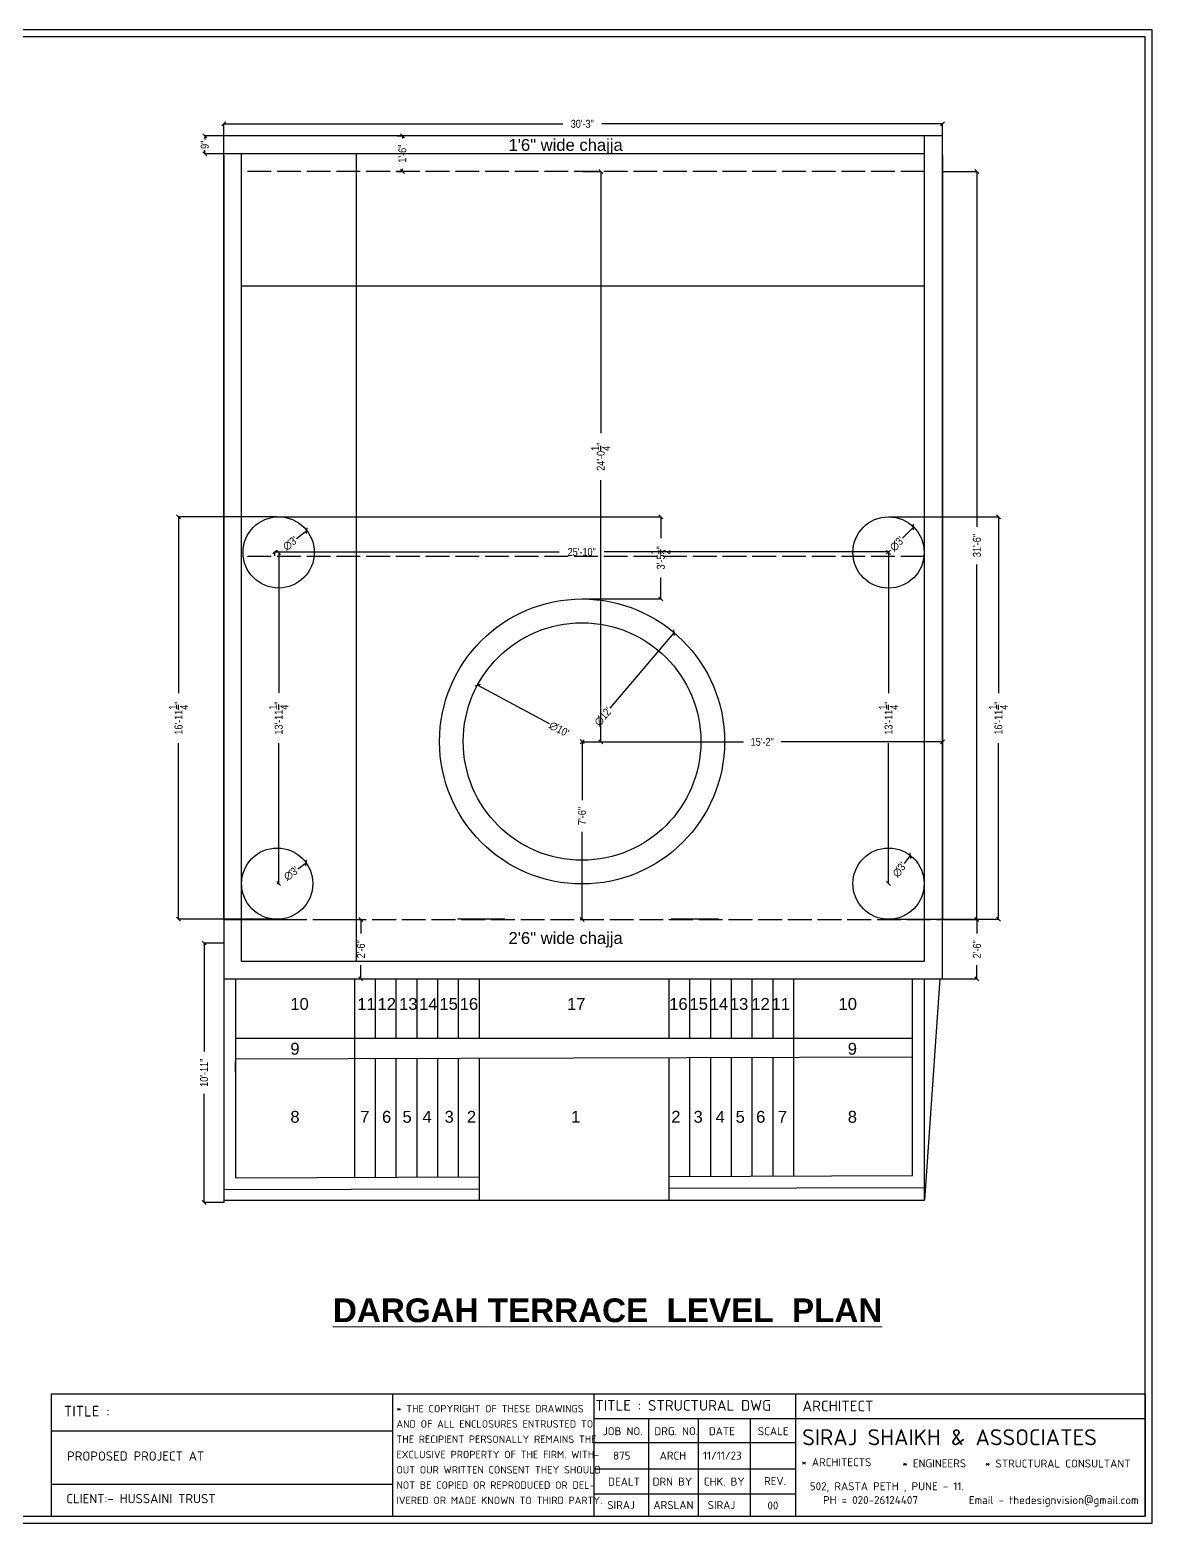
# Model space of a CAD drawing. Header units: inches. Extents: x 13054 to 48691, y 5623 to 20391.
# Drawn here: x 46456 to 47023, y 18574 to 19329 of the extents above; entities that cross this region are included whole.
import ezdxf

# ---------------------------------------------------------------- set-up
doc = ezdxf.new("R2010")
doc.units = ezdxf.units.IN
doc.header["$MEASUREMENT"] = 0
doc.linetypes.add('ACAD_ISO02W100', pattern=[15, 12, -3])
for name, color, linetype, lineweight in [('INTERIOR', 37, 'Continuous', 30), ('SHEET', 7, 'Continuous', 20), ('TOI HASH', 252, 'Continuous', 13)]:
    doc.layers.add(name, color=color, linetype=linetype, lineweight=lineweight)
doc.styles.get("Standard").update_dxf_attribs({"font": 'arial.ttf'})
doc.styles.add('style2', font='isocpeur.ttf', dxfattribs={"height": 10})
doc.styles.add('TEXT', font='')
doc.styles.get('TEXT').set_extended_font_data('Arial Narrow')
doc.dimstyles.new('Copy of Standard', dxfattribs={"dimtxt": 4, "dimasz": 2, "dimexe": 0.18, "dimexo": 0.0625, "dimgap": 0.09, "dimtad": 0, "dimzin": 0, "dimdsep": 46, "dimlunit": 4, "dimtxsty": 'TEXT', "dimblk": 'OBLIQUE', "dimcen": 0.09, "dimclrd": 8, "dimclre": 8, "dimclrt": 256, "dimadec": 0, "dimazin": 0, "dimtfac": 1, "dimtofl": 0, "dimtmove": 0, "dimatfit": 3, "dimfxl": 1, "dimtolj": 1, "dimtzin": 0, "dimarcsym": 0})

# ---------------------------------------------------------------- blocks, each defined once
blk = doc.blocks.new('_Oblique')
at = {"color": 0, "linetype": 'Continuous', "lineweight": -2}
blk.add_line((-0.5, -0.5), (0.5, 0.5), dxfattribs=at)
blk = doc.blocks.new('*D1326')
at = {"color": 8, "lineweight": -2, "transparency": 16777216}
for p, q in [((46553.94, 18867.45), (46543.91, 18867.45)), ((46544.09, 18867.45), (46544.09, 18812.56)), ((46544.09, 18736.35), (46544.09, 18791.23)), ((46553.94, 18736.35), (46543.91, 18736.35))]:
    blk.add_line(p, q, dxfattribs=at)
at = {"layer": 'Defpoints', "color": 0, "transparency": 16777216}
for p in [(46554, 18867.45), (46544.09, 18736.35), (46554, 18736.35)]:
    blk.add_point(p, dxfattribs=at)
at = {"color": 8, "lineweight": -2, "transparency": 16777216, "xscale": 2, "yscale": 2, "zscale": 2}
for p, rotation in [((46544.09, 18867.45), 90), ((46544.09, 18736.35), 270)]:
    blk.add_blockref('_Oblique', p, dxfattribs=dict(at, rotation=rotation))
at = {"transparency": 16777216, "insert": (46544.09, 18801.9), "char_height": 4, "attachment_point": 5, "rotation": 90, "style": 'TEXT'}
blk.add_mtext('\\A1;10\'-11"', dxfattribs=at)
blk = doc.blocks.new('*D1327')
at = {"color": 8, "lineweight": -2, "transparency": 16777216}
for p, q in [((46554, 19275.34), (46554, 19281.54)), ((46554, 19281.36), (46725.22, 19281.36)), ((46917, 19281.36), (46745.02, 19281.36)), ((46917, 19275.34), (46917, 19281.54))]:
    blk.add_line(p, q, dxfattribs=at)
at = {"layer": 'Defpoints', "color": 0, "transparency": 16777216}
for p in [(46917, 19281.36), (46554, 19275.28), (46917, 19275.28)]:
    blk.add_point(p, dxfattribs=at)
at = {"color": 8, "lineweight": -2, "transparency": 16777216, "xscale": 2, "yscale": 2, "zscale": 2, "rotation": 180}
blk.add_blockref('_Oblique', (46554, 19281.36), dxfattribs=at)
at = {"color": 8, "lineweight": -2, "transparency": 16777216, "xscale": 2, "yscale": 2, "zscale": 2}
blk.add_blockref('_Oblique', (46917, 19281.36), dxfattribs=at)
at = {"transparency": 16777216, "insert": (46735.12, 19281.36), "char_height": 4, "attachment_point": 5, "style": 'TEXT'}
blk.add_mtext('\\A1;30\'-3"', dxfattribs=at)
blk = doc.blocks.new('*D1328')
at = {"color": 8, "lineweight": -2, "transparency": 16777216}
for p, q in [((46917.06, 19257.28), (46934.64, 19257.28)), ((46934.46, 19257.28), (46934.46, 19077.79)), ((46934.46, 18879.28), (46934.46, 19058.76)), ((46917.06, 18879.28), (46934.64, 18879.28))]:
    blk.add_line(p, q, dxfattribs=at)
at = {"layer": 'Defpoints', "color": 0, "transparency": 16777216}
for p in [(46917, 19257.28), (46917, 18879.28), (46934.46, 18879.28)]:
    blk.add_point(p, dxfattribs=at)
at = {"color": 8, "lineweight": -2, "transparency": 16777216, "xscale": 2, "yscale": 2, "zscale": 2}
for p, rotation in [((46934.46, 19257.28), 90), ((46934.46, 18879.28), 270)]:
    blk.add_blockref('_Oblique', p, dxfattribs=dict(at, rotation=rotation))
at = {"transparency": 16777216, "insert": (46934.46, 19068.28), "char_height": 4, "attachment_point": 5, "rotation": 90, "style": 'TEXT'}
blk.add_mtext('\\A1;31\'-6"', dxfattribs=at)
blk = doc.blocks.new('*D1329')
at = {"color": 8, "lineweight": -2, "transparency": 16777216}
for p, q in [((46917.06, 18879.28), (46934.64, 18879.28)), ((46934.46, 18879.28), (46934.46, 18872.27)), ((46934.46, 18849.28), (46934.46, 18856.28)), ((46917.06, 18849.28), (46934.64, 18849.28))]:
    blk.add_line(p, q, dxfattribs=at)
at = {"layer": 'Defpoints', "color": 0, "transparency": 16777216}
for p in [(46917, 18879.28), (46934.46, 18879.28), (46917, 18849.28)]:
    blk.add_point(p, dxfattribs=at)
at = {"color": 8, "lineweight": -2, "transparency": 16777216, "xscale": 2, "yscale": 2, "zscale": 2}
for p, rotation in [((46934.46, 18879.28), 90), ((46934.46, 18849.28), 270)]:
    blk.add_blockref('_Oblique', p, dxfattribs=dict(at, rotation=rotation))
at = {"transparency": 16777216, "insert": (46934.46, 18864.28), "char_height": 4, "attachment_point": 5, "rotation": 90, "style": 'TEXT'}
blk.add_mtext('\\A1;2\'-6"', dxfattribs=at)
blk = doc.blocks.new('*D1330')
at = {"color": 8, "lineweight": -2, "transparency": 16777216}
blk.add_line((46749.2, 18986.06), (46781.51, 19024.24), dxfattribs=at)
at = {"layer": 'Defpoints', "color": 0, "transparency": 16777216}
for p in [(46781.51, 19024.24), (46688.49, 18914.32)]:
    blk.add_point(p, dxfattribs=at)
at = {"color": 8, "lineweight": -2, "transparency": 16777216, "xscale": 2, "yscale": 2, "zscale": 2, "rotation": 49.75794100983085}
blk.add_blockref('_Oblique', (46781.51, 19024.24), dxfattribs=at)
at = {"transparency": 16777216, "insert": (46745.64, 18981.84), "char_height": 4, "attachment_point": 5, "rotation": 49.75794, "style": 'TEXT'}
blk.add_mtext("\\A1;∅12'", dxfattribs=at)
blk = doc.blocks.new('*D1331')
at = {"color": 8, "lineweight": -2, "transparency": 16777216}
blk.add_line((46718.5, 18978.14), (46682.14, 18997.66), dxfattribs=at)
at = {"layer": 'Defpoints', "color": 0, "transparency": 16777216}
for p in [(46682.14, 18997.66), (46787.86, 18940.89)]:
    blk.add_point(p, dxfattribs=at)
at = {"color": 8, "lineweight": -2, "transparency": 16777216, "xscale": 2, "yscale": 2, "zscale": 2, "rotation": 151.7630186616216}
blk.add_blockref('_Oblique', (46682.14, 18997.66), dxfattribs=at)
at = {"transparency": 16777216, "insert": (46723.36, 18975.52), "char_height": 4, "attachment_point": 5, "rotation": 331.76302, "style": 'TEXT'}
blk.add_mtext("\\A1;∅10'", dxfattribs=at)
blk = doc.blocks.new('*D1332')
at = {"color": 8, "lineweight": -2, "transparency": 16777216}
blk.add_line((46896.88, 19071.98), (46902.41, 19077.63), dxfattribs=at)
at = {"layer": 'Defpoints', "color": 0, "transparency": 16777216}
for p in [(46902.41, 19077.63), (46877.21, 19051.92)]:
    blk.add_point(p, dxfattribs=at)
at = {"color": 8, "lineweight": -2, "transparency": 16777216, "xscale": 2, "yscale": 2, "zscale": 2, "rotation": 45.56985802684667}
blk.add_blockref('_Oblique', (46902.41, 19077.63), dxfattribs=at)
at = {"transparency": 16777216, "insert": (46894.08, 19069.13), "char_height": 4, "attachment_point": 5, "rotation": 45.56986, "style": 'TEXT'}
blk.add_mtext("\\A1;∅3'", dxfattribs=at)
blk = doc.blocks.new('*D1333')
at = {"color": 8, "lineweight": -2, "transparency": 16777216}
blk.add_line((46590.76, 19071.8), (46595.97, 19075.84), dxfattribs=at)
at = {"layer": 'Defpoints', "color": 0, "transparency": 16777216}
for p in [(46595.97, 19075.84), (46567.53, 19053.78)]:
    blk.add_point(p, dxfattribs=at)
at = {"color": 8, "lineweight": -2, "transparency": 16777216, "xscale": 2, "yscale": 2, "zscale": 2, "rotation": 37.80327139769221}
blk.add_blockref('_Oblique', (46595.97, 19075.84), dxfattribs=at)
at = {"transparency": 16777216, "insert": (46587.6, 19069.35), "char_height": 4, "attachment_point": 5, "rotation": 37.80327, "style": 'TEXT'}
blk.add_mtext("\\A1;∅3'", dxfattribs=at)
blk = doc.blocks.new('*D1334')
at = {"color": 8, "lineweight": -2, "transparency": 16777216}
blk.add_line((46591.36, 18904.85), (46595.64, 18907.91), dxfattribs=at)
at = {"layer": 'Defpoints', "color": 0, "transparency": 16777216}
for p in [(46595.64, 18907.91), (46566.36, 18886.98)]:
    blk.add_point(p, dxfattribs=at)
at = {"color": 8, "lineweight": -2, "transparency": 16777216, "xscale": 2, "yscale": 2, "zscale": 2, "rotation": 35.55972962852142}
blk.add_blockref('_Oblique', (46595.64, 18907.91), dxfattribs=at)
at = {"transparency": 16777216, "insert": (46588.11, 18902.53), "char_height": 4, "attachment_point": 5, "rotation": 35.55973, "style": 'TEXT'}
blk.add_mtext("\\A1;∅3'", dxfattribs=at)
blk = doc.blocks.new('*D1335')
at = {"color": 8, "lineweight": -2, "transparency": 16777216}
blk.add_line((46897.81, 18907.64), (46900.92, 18911.61), dxfattribs=at)
at = {"layer": 'Defpoints', "color": 0, "transparency": 16777216}
for p in [(46900.92, 18911.61), (46878.71, 18883.28)]:
    blk.add_point(p, dxfattribs=at)
at = {"color": 8, "lineweight": -2, "transparency": 16777216, "xscale": 2, "yscale": 2, "zscale": 2, "rotation": 51.89487681566339}
blk.add_blockref('_Oblique', (46900.92, 18911.61), dxfattribs=at)
at = {"transparency": 16777216, "insert": (46895.34, 18904.5), "char_height": 4, "attachment_point": 5, "rotation": 51.89488, "style": 'TEXT'}
blk.add_mtext("\\A1;∅3'", dxfattribs=at)
blk = doc.blocks.new('*D1336')
at = {"color": 8, "lineweight": -2, "transparency": 16777216}
for p, q in [((46889.81, 19064.78), (46889.81, 18993.77)), ((46889.88, 19064.78), (46889.99, 19064.78)), ((46889.81, 18897.45), (46889.81, 18968.45)), ((46889.88, 18897.45), (46889.99, 18897.45))]:
    blk.add_line(p, q, dxfattribs=at)
at = {"layer": 'Defpoints', "color": 0, "transparency": 16777216}
for p in [(46889.81, 19064.78), (46889.81, 18897.45), (46889.81, 18897.45)]:
    blk.add_point(p, dxfattribs=at)
at = {"color": 8, "lineweight": -2, "transparency": 16777216, "xscale": 2, "yscale": 2, "zscale": 2}
for p, rotation in [((46889.81, 19064.78), 90), ((46889.81, 18897.45), 270)]:
    blk.add_blockref('_Oblique', p, dxfattribs=dict(at, rotation=rotation))
at = {"transparency": 16777216, "insert": (46889.81, 18981.11), "char_height": 4, "attachment_point": 5, "rotation": 90, "style": 'TEXT'}
blk.add_mtext('\\A1;13\'-11{\\H1x;\\S1/4;}"', dxfattribs=at)
blk = doc.blocks.new('*D1337')
at = {"color": 8, "lineweight": -2, "transparency": 16777216}
for p, q in [((46579.83, 19063.03), (46579.83, 19065.21)), ((46579.83, 19065.03), (46723.4, 19065.03)), ((46889.81, 19065.03), (46746.24, 19065.03)), ((46889.81, 19064.84), (46889.81, 19065.21))]:
    blk.add_line(p, q, dxfattribs=at)
at = {"layer": 'Defpoints', "color": 0, "transparency": 16777216}
for p in [(46579.83, 19062.96), (46889.81, 19065.03), (46889.81, 19064.78)]:
    blk.add_point(p, dxfattribs=at)
at = {"color": 8, "lineweight": -2, "transparency": 16777216, "xscale": 2, "yscale": 2, "zscale": 2, "rotation": 180}
blk.add_blockref('_Oblique', (46579.83, 19065.03), dxfattribs=at)
at = {"color": 8, "lineweight": -2, "transparency": 16777216, "xscale": 2, "yscale": 2, "zscale": 2}
blk.add_blockref('_Oblique', (46889.81, 19065.03), dxfattribs=at)
at = {"transparency": 16777216, "insert": (46734.82, 19065.03), "char_height": 4, "attachment_point": 5, "style": 'TEXT'}
blk.add_mtext('\\A1;25\'-10"', dxfattribs=at)
blk = doc.blocks.new('*D1338')
at = {"color": 8, "lineweight": -2, "transparency": 16777216}
for p, q in [((46734.94, 18969.28), (46734.82, 18969.28)), ((46735, 18969.28), (46735, 18939.63)), ((46735, 18879.28), (46735, 18923.64)), ((46735.44, 18879.28), (46734.82, 18879.28))]:
    blk.add_line(p, q, dxfattribs=at)
at = {"layer": 'Defpoints', "color": 0, "transparency": 16777216}
for p in [(46735, 18969.28), (46735, 18879.28), (46735.5, 18879.28)]:
    blk.add_point(p, dxfattribs=at)
at = {"color": 8, "lineweight": -2, "transparency": 16777216, "xscale": 2, "yscale": 2, "zscale": 2}
for p, rotation in [((46735, 18969.28), 90), ((46735, 18879.28), 270)]:
    blk.add_blockref('_Oblique', p, dxfattribs=dict(at, rotation=rotation))
at = {"transparency": 16777216, "insert": (46735, 18931.63), "char_height": 4, "attachment_point": 5, "rotation": 90, "style": 'TEXT'}
blk.add_mtext('\\A1;7\'-6"', dxfattribs=at)
blk = doc.blocks.new('*D1339')
at = {"color": 8, "lineweight": -2, "transparency": 16777216}
for p, q in [((46735, 18969.21), (46735, 18968.89)), ((46735, 18969.07), (46816.48, 18969.07)), ((46917, 18969.07), (46835.52, 18969.07)), ((46917, 18969.21), (46917, 18968.89))]:
    blk.add_line(p, q, dxfattribs=at)
at = {"layer": 'Defpoints', "color": 0, "transparency": 16777216}
for p in [(46735, 18969.28), (46917, 18969.28), (46917, 18969.07)]:
    blk.add_point(p, dxfattribs=at)
at = {"color": 8, "lineweight": -2, "transparency": 16777216, "xscale": 2, "yscale": 2, "zscale": 2, "rotation": 180}
blk.add_blockref('_Oblique', (46735, 18969.07), dxfattribs=at)
at = {"color": 8, "lineweight": -2, "transparency": 16777216, "xscale": 2, "yscale": 2, "zscale": 2}
blk.add_blockref('_Oblique', (46917, 18969.07), dxfattribs=at)
at = {"transparency": 16777216, "insert": (46826, 18969.07), "char_height": 4, "attachment_point": 5, "style": 'TEXT'}
blk.add_mtext('\\A1;15\'-2"', dxfattribs=at)
blk = doc.blocks.new('*D1340')
at = {"color": 8, "lineweight": -2, "transparency": 16777216}
for p, q in [((46580.6, 19082.78), (46530.98, 19082.78)), ((46531.16, 19082.78), (46531.16, 18993.77)), ((46531.16, 18879.45), (46531.16, 18968.45)), ((46580.97, 18879.45), (46530.98, 18879.45))]:
    blk.add_line(p, q, dxfattribs=at)
at = {"layer": 'Defpoints', "color": 0, "transparency": 16777216}
for p in [(46580.67, 19082.78), (46531.16, 18879.45), (46581.03, 18879.45)]:
    blk.add_point(p, dxfattribs=at)
at = {"color": 8, "lineweight": -2, "transparency": 16777216, "xscale": 2, "yscale": 2, "zscale": 2}
for p, rotation in [((46531.16, 19082.78), 90), ((46531.16, 18879.45), 270)]:
    blk.add_blockref('_Oblique', p, dxfattribs=dict(at, rotation=rotation))
at = {"transparency": 16777216, "insert": (46531.16, 18981.11), "char_height": 4, "attachment_point": 5, "rotation": 90, "style": 'TEXT'}
blk.add_mtext('\\A1;16\'-11{\\H1x;\\S1/4;}"', dxfattribs=at)
blk = doc.blocks.new('*D1341')
at = {"color": 8, "lineweight": -2, "transparency": 16777216}
for p, q in [((46889.95, 19082.78), (46945.51, 19082.78)), ((46945.33, 19082.78), (46945.33, 18993.77)), ((46945.33, 18879.45), (46945.33, 18968.45)), ((46889.87, 18879.45), (46945.51, 18879.45))]:
    blk.add_line(p, q, dxfattribs=at)
at = {"layer": 'Defpoints', "color": 0, "transparency": 16777216}
for p in [(46889.89, 19082.78), (46889.81, 18879.45), (46945.33, 18879.45)]:
    blk.add_point(p, dxfattribs=at)
at = {"color": 8, "lineweight": -2, "transparency": 16777216, "xscale": 2, "yscale": 2, "zscale": 2}
for p, rotation in [((46945.33, 19082.78), 90), ((46945.33, 18879.45), 270)]:
    blk.add_blockref('_Oblique', p, dxfattribs=dict(at, rotation=rotation))
at = {"transparency": 16777216, "insert": (46945.33, 18981.11), "char_height": 4, "attachment_point": 5, "rotation": 90, "style": 'TEXT'}
blk.add_mtext('\\A1;16\'-11{\\H1x;\\S1/4;}"', dxfattribs=at)
blk = doc.blocks.new('*D1342')
at = {"color": 8, "lineweight": -2, "transparency": 16777216}
for p, q in [((46581.75, 19064.81), (46581.75, 18993.79)), ((46581.81, 19064.81), (46581.93, 19064.81)), ((46581.75, 18897.45), (46581.75, 18968.47)), ((46581.06, 18897.45), (46581.93, 18897.45))]:
    blk.add_line(p, q, dxfattribs=at)
at = {"layer": 'Defpoints', "color": 0, "transparency": 16777216}
for p in [(46581.75, 19064.81), (46581, 18897.45), (46581.75, 18897.45)]:
    blk.add_point(p, dxfattribs=at)
at = {"color": 8, "lineweight": -2, "transparency": 16777216, "xscale": 2, "yscale": 2, "zscale": 2}
for p, rotation in [((46581.75, 19064.81), 90), ((46581.75, 18897.45), 270)]:
    blk.add_blockref('_Oblique', p, dxfattribs=dict(at, rotation=rotation))
at = {"transparency": 16777216, "insert": (46581.75, 18981.13), "char_height": 4, "attachment_point": 5, "rotation": 90, "style": 'TEXT'}
blk.add_mtext('\\A1;13\'-11{\\H1x;\\S1/4;}"', dxfattribs=at)
blk = doc.blocks.new('*D1343')
at = {"color": 8, "lineweight": -2, "transparency": 16777216}
for p, q in [((46564.93, 19275.28), (46544.26, 19275.28)), ((46544.44, 19275.28), (46544.44, 19273.53)), ((46564.93, 19266.28), (46544.26, 19266.28)), ((46544.44, 19266.28), (46544.44, 19268.02))]:
    blk.add_line(p, q, dxfattribs=at)
at = {"layer": 'Defpoints', "color": 0, "transparency": 16777216}
for p in [(46564.99, 19275.28), (46544.44, 19266.28), (46564.99, 19266.28)]:
    blk.add_point(p, dxfattribs=at)
at = {"color": 8, "lineweight": -2, "transparency": 16777216, "xscale": 2, "yscale": 2, "zscale": 2}
for p, rotation in [((46544.44, 19275.28), 90), ((46544.44, 19266.28), 270)]:
    blk.add_blockref('_Oblique', p, dxfattribs=dict(at, rotation=rotation))
at = {"transparency": 16777216, "insert": (46544.44, 19270.78), "char_height": 4, "attachment_point": 5, "rotation": 90, "style": 'TEXT'}
blk.add_mtext('\\A1;9"', dxfattribs=at)
blk = doc.blocks.new('*D1344')
at = {"color": 8, "lineweight": -2, "transparency": 16777216}
for p, q in [((46610.59, 18879.28), (46623.5, 18879.28)), ((46623.32, 18879.28), (46623.32, 18872.27)), ((46623.32, 18849.28), (46623.32, 18856.28)), ((46610.59, 18849.28), (46623.5, 18849.28))]:
    blk.add_line(p, q, dxfattribs=at)
at = {"layer": 'Defpoints', "color": 0, "transparency": 16777216}
for p in [(46610.53, 18879.28), (46623.32, 18879.28), (46610.53, 18849.28)]:
    blk.add_point(p, dxfattribs=at)
at = {"color": 8, "lineweight": -2, "transparency": 16777216, "xscale": 2, "yscale": 2, "zscale": 2}
for p, rotation in [((46623.32, 18879.28), 90), ((46623.32, 18849.28), 270)]:
    blk.add_blockref('_Oblique', p, dxfattribs=dict(at, rotation=rotation))
at = {"transparency": 16777216, "insert": (46623.32, 18864.28), "char_height": 4, "attachment_point": 5, "rotation": 90, "style": 'TEXT'}
blk.add_mtext('\\A1;2\'-6"', dxfattribs=at)
blk = doc.blocks.new('*D1345')
at = {"color": 8, "lineweight": -2, "transparency": 16777216}
for p, q in [((46641.63, 19275.28), (46644.45, 19275.28)), ((46644.27, 19275.28), (46644.27, 19273.89)), ((46641.63, 19257.28), (46644.45, 19257.28)), ((46644.27, 19257.28), (46644.27, 19258.66))]:
    blk.add_line(p, q, dxfattribs=at)
at = {"layer": 'Defpoints', "color": 0, "transparency": 16777216}
for p in [(46641.56, 19275.28), (46644.27, 19275.28), (46641.56, 19257.28)]:
    blk.add_point(p, dxfattribs=at)
at = {"color": 8, "lineweight": -2, "transparency": 16777216, "xscale": 2, "yscale": 2, "zscale": 2}
for p, rotation in [((46644.27, 19275.28), 90), ((46644.27, 19257.28), 270)]:
    blk.add_blockref('_Oblique', p, dxfattribs=dict(at, rotation=rotation))
at = {"transparency": 16777216, "insert": (46644.27, 19266.28), "char_height": 4, "attachment_point": 5, "rotation": 90, "style": 'TEXT'}
blk.add_mtext('\\A1;1\'-6"', dxfattribs=at)
blk = doc.blocks.new('*D1346')
at = {"color": 8, "lineweight": -2, "transparency": 16777216}
for p, q in [((46735.56, 19257.28), (46744.61, 19257.28)), ((46744.43, 19257.28), (46744.43, 19125.07)), ((46744.43, 18969.07), (46744.43, 19101.27)), ((46735.06, 18969.07), (46744.61, 18969.07))]:
    blk.add_line(p, q, dxfattribs=at)
at = {"layer": 'Defpoints', "color": 0, "transparency": 16777216}
for p in [(46735.5, 19257.28), (46744.43, 19257.28), (46735, 18969.07)]:
    blk.add_point(p, dxfattribs=at)
at = {"color": 8, "lineweight": -2, "transparency": 16777216, "xscale": 2, "yscale": 2, "zscale": 2}
for p, rotation in [((46744.43, 19257.28), 90), ((46744.43, 18969.07), 270)]:
    blk.add_blockref('_Oblique', p, dxfattribs=dict(at, rotation=rotation))
at = {"transparency": 16777216, "insert": (46744.43, 19113.17), "char_height": 4, "attachment_point": 5, "rotation": 90, "style": 'TEXT'}
blk.add_mtext('\\A1;24\'-0{\\H1x;\\S1/4;}"', dxfattribs=at)
blk = doc.blocks.new('*D1347')
at = {"color": 8, "lineweight": -2, "transparency": 16777216}
for p, q in [((46581.81, 19082.81), (46774.95, 19082.81)), ((46774.77, 19082.81), (46774.77, 19071.94)), ((46774.77, 19041.28), (46774.77, 19052.14)), ((46735.06, 19041.28), (46774.95, 19041.28))]:
    blk.add_line(p, q, dxfattribs=at)
at = {"layer": 'Defpoints', "color": 0, "transparency": 16777216}
for p in [(46581.75, 19082.81), (46774.77, 19082.81), (46735, 19041.28)]:
    blk.add_point(p, dxfattribs=at)
at = {"color": 8, "lineweight": -2, "transparency": 16777216, "xscale": 2, "yscale": 2, "zscale": 2}
for p, rotation in [((46774.77, 19082.81), 90), ((46774.77, 19041.28), 270)]:
    blk.add_blockref('_Oblique', p, dxfattribs=dict(at, rotation=rotation))
at = {"transparency": 16777216, "insert": (46774.77, 19062.04), "char_height": 4, "attachment_point": 5, "rotation": 90, "style": 'TEXT'}
blk.add_mtext('\\A1;3\'-5{\\H1x;\\S1/2;}"', dxfattribs=at)

msp = doc.modelspace()

# ---------------------------------------------------------------- linework, layer by layer
for p, q in [((46917, 19275.276), (46554, 19275.276)), ((46554, 19257.276), (46554, 19275.276)), ((46908, 19266.276), (46908, 19275.276)), ((46917, 19257.276), (46917, 19275.276)), ((46554, 19265.445), (46554, 18863.284)), ((46563, 18858.276), (46563, 19266.276)), ((46908, 19266.276), (46563, 19266.276)), ((46621, 18858.276), (46621, 19266.276)), ((46908, 18858.276), (46908, 19266.276)), ((46917, 19265.445), (46917, 18879.445)), ((46554, 18879.276), (46554, 19257.276)), ((46917, 18879.276), (46917, 19257.276)), ((46917, 19224.276), (46917, 19224.276)), ((46908, 19199.276), (46563, 19199.276)), ((46917, 19050.276), (46917, 19050.276)), ((46554, 18879.276), (46592, 18879.276)), ((46620, 18879.445), (46620, 18879.276)), ((46630.5, 18879.445), (46630.5, 18879.276)), ((46641, 18879.445), (46641, 18879.276)), ((46651.5, 18879.445), (46651.5, 18879.276)), ((46662, 18879.445), (46662, 18879.276)), ((46696, 18879.445), (46672, 18879.445)), ((46672.5, 18879.445), (46672.5, 18879.276)), ((46683, 18879.445), (46683, 18879.276)), ((46778.977, 18879.276), (46778.977, 18879.445)), ((46804, 18879.445), (46780, 18879.445)), ((46789.477, 18879.276), (46789.477, 18879.445)), ((46799.977, 18879.276), (46799.977, 18879.445)), ((46810.477, 18879.276), (46810.477, 18879.445)), ((46820.977, 18879.276), (46820.977, 18879.445)), ((46831.477, 18879.276), (46831.477, 18879.445)), ((46841.977, 18879.276), (46841.977, 18879.445)), ((46917, 18879.276), (46917, 18879.276)), ((46917, 18849.276), (46917, 18879.276)), ((46554, 18867.445), (46554, 18736.345)), ((46554, 18858.276), (46554, 18849.276)), ((46563, 18858.276), (46908, 18858.276)), ((46554, 18849.276), (46917, 18849.276)), ((46560, 18849.276), (46560, 18748.864)), ((46620, 18849.276), (46620, 18749.051)), ((46630.5, 18849.276), (46630.5, 18819.445)), ((46641, 18849.276), (46641, 18819.445)), ((46651.5, 18849.276), (46651.5, 18819.445)), ((46662, 18849.276), (46662, 18819.445)), ((46672.5, 18849.276), (46672.5, 18819.445)), ((46683, 18849.276), (46683, 18819.445)), ((46778.977, 18819.445), (46778.977, 18849.276)), ((46789.477, 18819.445), (46789.477, 18849.276)), ((46799.977, 18819.445), (46799.977, 18849.276)), ((46810.477, 18819.445), (46810.477, 18849.276)), ((46820.977, 18819.445), (46820.977, 18849.276)), ((46831.477, 18819.445), (46831.477, 18849.276)), ((46841.977, 18809.741), (46841.977, 18849.276)), ((46901.977, 18749.927), (46901.977, 18849.276)), ((46907.977, 18737.445), (46907.977, 18849.276)), ((46915.739, 18849.276), (46907.977, 18737.445)), ((46560, 18819.445), (46901.977, 18819.445)), ((46559.814, 18808.864), (46901.791, 18809.926)), ((46560, 18802.364), (46560, 18807.445)), ((46630.5, 18809.083), (46630.5, 18749.083)), ((46641, 18809.116), (46641, 18749.116)), ((46651.5, 18809.149), (46651.5, 18749.148)), ((46662, 18809.181), (46662, 18749.181)), ((46672.5, 18809.214), (46672.5, 18749.214)), ((46683, 18809.247), (46683.018, 18737.506)), ((46778.958, 18737.48), (46778.977, 18809.545)), ((46789.477, 18749.577), (46789.477, 18809.577)), ((46799.977, 18749.61), (46799.977, 18809.61)), ((46810.477, 18749.642), (46810.477, 18809.643)), ((46820.977, 18749.675), (46820.977, 18809.675)), ((46831.477, 18749.708), (46831.477, 18809.708)), ((46841.977, 18749.74), (46841.977, 18809.741)), ((46559.814, 18802.364), (46560, 18802.364)), ((46778.977, 18749.545), (46901.977, 18749.927)), ((46553.981, 18742.345), (46554, 18742.345)), ((46554, 18742.845), (46683, 18743.246)), ((46560, 18748.864), (46683, 18749.246)), ((46778.977, 18743.544), (46908, 18743.945)), ((46554, 18737.541), (46907.977, 18737.445)), ((46560, 18736.364), (46560, 18736.345)), ((46466.844, 18639.544), (46466.844, 18577.827))]:
    msp.add_line(p, q)
at = {"linetype": 'ACAD_ISO02W100'}
for p, q in [((46908, 19257.276), (46563, 19257.276)), ((46908, 19062.776), (46563, 19062.776)), ((46554, 18879.276), (46917, 18879.276))]:
    msp.add_line(p, q, dxfattribs=at)
at = {"lineweight": -2}
for p, q in [((47019.462, 18639.544), (46466.844, 18639.544)), ((46740.871, 18639.544), (46740.871, 18577.827)), ((46842.843, 18639.544), (46842.843, 18577.827)), ((47019.462, 18639.544), (47019.462, 18577.827)), ((46740.871, 18627.25), (47019.462, 18627.25)), ((46768.498, 18627.25), (46768.498, 18577.827)), ((46793.728, 18627.25), (46793.728, 18577.827)), ((46819.936, 18627.25), (46819.936, 18577.827)), ((46740.871, 18615.148), (46842.843, 18615.148)), ((46740.871, 18601.819), (46842.843, 18601.819)), ((46466.844, 18594.043), (46639.299, 18594.043)), ((46740.871, 18589.156), (46842.843, 18589.156)), ((46469.433, 18577.827), (47019.462, 18577.827))]:
    msp.add_line(p, q, dxfattribs=at)
for points in [[(45946, 19328.845), (45946, 18574.327), (47022.962, 18574.327), (47022.962, 19328.845)], [(45949.5, 19325.345), (45949.5, 18577.827), (47019.462, 18577.827), (47019.462, 19325.345)]]:
    msp.add_lwpolyline(points, close=True)
for centre, radius in [((46581.748, 19064.808), 18), ((46889.813, 19064.776), 18), ((46735, 18969.276), 72), ((46735, 18969.276), 60), ((46581, 18897.445), 18), ((46889.813, 18897.445), 18)]:
    msp.add_circle(centre, radius)
at = {"layer": 'INTERIOR', "lineweight": -2, "ltscale": 100}
msp.add_line((46466.844, 18620.969), (46639.299, 18620.969), dxfattribs=at)
at = {"layer": 'SHEET', "lineweight": -2}
msp.add_line((46639.299, 18639.544), (46639.299, 18577.827), dxfattribs=at)
at = {"layer": 'TOI HASH'}
msp.add_line((46917, 18861.276), (46917, 18879.276), dxfattribs=at)

# ---------------------------------------------------------------- texts
at = {"lineweight": -2, "style": 'style2'}
for s, height, p in [('TITLE :', 5.3914, (46473.244, 18628.198)), ('* THE COPYRIGHT OF THESE DRAWINGS ', 3.75826, (46641.229, 18630.313)), ('TITLE : STRUCTURAL DWG', 5.39137, (46741.695, 18631.136)), ('ARCHITECT', 5.3914, (46846.368, 18630.846)), ('AND OF ALL ENCLOSURES ENTRUSTED TO', 3.75826, (46641.229, 18622.582)), ('JOB NO.', 4.0435, (46745.502, 18618.76)), ('DRG. NO.', 4.0435, (46771.507, 18618.76)), ('DATE', 4.0435, (46799.026, 18618.76)), ('SCALE', 4.0435, (46823.774, 18618.76)), ('SIRAJ SHAIKH & ASSOCIATES', 8.08706, (46846.209, 18613.679)), ('THE RECIPIENT PERSONALLY REMAINS THE', 3.75826, (46641.229, 18614.851)), ('PROPOSED PROJECT AT ', 4.66009, (46474.905, 18605.884)), ('EXCLUSIVE PROPERTY OF THE FIRM. WITH-', 3.75826, (46641.229, 18607.119)), ('875', 4.0435, (46750.629, 18606.421)), ('ARCH', 4.0435, (46774.19, 18606.421)), ('11/11/23', 4.0435, (46796.116, 18606.421)), ('* ARCHITECTS', 4.04353, (46845.767, 18603.079)), ('* ENGINEERS', 4.04353, (46896.773, 18602.508)), ('* STRUCTURAL CONSULTANT', 4.04353, (46938.531, 18602.419)), ('OUT OUR WRITTEN CONSENT THEY SHOULD', 3.75826, (46641.229, 18599.388)), ('NOT BE COPIED OR REPRODUCED OR DEL-', 3.75826, (46641.229, 18591.657)), ('DEALT', 4.0435, (46748.16, 18593.255)), ('DRN BY', 4.0435, (46770.644, 18593.255)), ('CHK. BY', 4.0435, (46796.536, 18593.267)), ('REV.', 4.0435, (46826.953, 18593.561)), ('502, RASTA PETH , PUNE - 11. ', 4.04353, (46850.031, 18590.93)), ('IVERED OR MADE KNOWN TO THIRD PARTY.', 3.75826, (46641.229, 18583.926)), ('SIRAJ', 4.0435, (46747.73, 18581.454)), ('ARSLAN', 4.0435, (46771.05, 18581.454)), ('SIRAJ', 4.0435, (46798.459, 18581.454)), ('00', 4.0435, (46828.634, 18581.222)), ('  PH = 020-26124407          Email - thedesignvision@gmail.com', 4.04353, (46851.568, 18583.947))]:
    msp.add_text(s, height=height, dxfattribs=at).set_placement(p)
at = {"char_height": 6}
for s, width, insert, attachment_point in [('1\'6" wide chajja ', 98.38962, (46697.865, 19273.713), 1), ('2\'6" wide chajja ', 98.38962, (46697.865, 18872.983), 1), ('10', 10.54364, (46587.657, 18839.669), 1), ('11', 10.54364, (46621.465, 18839.669), 1), ('12', 10.54364, (46631.699, 18839.669), 1), ('13', 10.54364, (46642.551, 18839.669), 1), ('14', 10.54364, (46652.697, 18839.669), 1), ('15', 10.54364, (46662.934, 18839.669), 1), ('16', 10.54364, (46673.184, 18839.669), 1), ('17', 10.54364, (46727.405, 18839.669), 1), ('16', 10.54364, (46788.344, 18839.669), 3), ('15', 10.54364, (46798.594, 18839.669), 3), ('14', 10.54364, (46808.831, 18839.669), 3), ('13', 10.54364, (46818.976, 18839.669), 3), ('12', 10.54364, (46829.829, 18839.669), 3), ('11', 10.54364, (46840.063, 18839.669), 3), ('10', 10.54364, (46873.871, 18839.669), 3), ('9', 10.54364, (46587.657, 18817.014), 1), ('9', 10.54364, (46873.871, 18817.014), 3), ('8', 10.54364, (46587.657, 18782.644), 1), ('7', 10.54364, (46622.966, 18782.644), 1), ('6', 10.54364, (46633.948, 18782.644), 1), ('5', 10.54364, (46644.305, 18782.644), 1), ('4', 10.54364, (46654.379, 18782.644), 1), ('3', 10.54364, (46665.542, 18782.644), 1), ('2', 10.54364, (46676.819, 18782.644), 1), ('1', 10.54364, (46729.468, 18782.644), 1), ('2', 10.54364, (46784.709, 18782.644), 3), ('3', 10.54364, (46795.986, 18782.644), 3), ('4', 10.54364, (46807.149, 18782.644), 3), ('5', 10.54364, (46817.222, 18782.644), 3), ('6', 10.54364, (46827.58, 18782.644), 3), ('7', 10.54364, (46838.562, 18782.644), 3), ('8', 10.54364, (46873.871, 18782.644), 3)]:
    msp.add_mtext_dynamic_manual_height_columns(s, width=width, gutter_width=1, heights=[0], dxfattribs=dict(at, insert=insert, attachment_point=attachment_point))
at = {"linetype": 'ByBlock', "lineweight": 0, "insert": (46609.156, 18687.873), "char_height": 12, "attachment_point": 1}
msp.add_mtext_dynamic_manual_height_columns('{\\fArial|b1|i0|c0|p34;\\LDARGAH TERRACE  LEVEL  PLAN}', width=287.32488, gutter_width=189.162, heights=[0], dxfattribs=at)
at = {"lineweight": -2, "insert": (46474.52, 18589.05), "char_height": 4.66009, "attachment_point": 1, "style": 'style2'}
msp.add_mtext_dynamic_manual_height_columns('CLIENT:- HUSSAINI TRUST ', width=283.62314, gutter_width=65.52, heights=[0], dxfattribs=at)

# ---------------------------------------------------------------- dimensions: what is measured, and where the dimension line sits
dim = msp.add_linear_dim(base=(46917, 19281.365), p1=(46554, 19275.276), p2=(46917, 19275.276), dimstyle='Copy of Standard')
dim.commit()
dim.dimension.update_dxf_attribs({"geometry": '*D1327', "text_midpoint": (46735.123, 19281.365), "dimtype": 160})
for base, p1, p2, picture, middle in [((46544.437, 19266.276), (46564.992, 19275.276), (46564.992, 19266.276), '*D1343', (46544.437, 19270.776)), ((46644.274, 19275.276), (46641.563, 19257.276), (46641.563, 19275.276), '*D1345', (46644.274, 19266.276)), ((46744.427, 19257.276), (46735, 18969.066), (46735.5, 19257.276), '*D1346', (46744.427, 19113.171)), ((46934.461, 18879.276), (46917, 19257.276), (46917, 18879.276), '*D1328', (46934.461, 19068.276)), ((46531.155, 18879.445), (46580.667, 19082.776), (46581.032, 18879.445), '*D1340', (46531.155, 18981.111)), ((46774.766, 19082.808), (46735, 19041.276), (46581.748, 19082.808), '*D1347', (46774.766, 19062.042)), ((46945.327, 18879.445), (46889.889, 19082.776), (46889.806, 18879.445), '*D1341', (46945.327, 18981.111)), ((46581.748, 18897.445), (46581.748, 19064.808), (46581, 18897.445), '*D1342', (46581.748, 18981.127)), ((46889.813, 18897.445), (46889.813, 19064.776), (46889.813, 18897.445), '*D1336', (46889.813, 18981.111)), ((46623.315, 18879.276), (46610.526, 18849.276), (46610.526, 18879.276), '*D1344', (46623.315, 18864.276)), ((46934.461, 18879.276), (46917, 18849.276), (46917, 18879.276), '*D1329', (46934.461, 18864.276)), ((46544.091, 18736.345), (46554, 18867.445), (46554, 18736.345), '*D1326', (46544.091, 18801.895))]:
    dim = msp.add_linear_dim(base=base, p1=p1, p2=p2, angle=90, dimstyle='Copy of Standard')
    dim.commit()
    dim.dimension.update_dxf_attribs({"geometry": picture, "text_midpoint": middle})
for p1, p2, picture, middle in [((46567.526, 19053.775), (46595.97, 19075.842), '*D1333', (46587.603, 19069.351)), ((46877.213, 19051.922), (46902.414, 19077.63), '*D1332', (46894.082, 19069.131)), ((46688.487, 18914.317), (46781.513, 19024.235), '*D1330', (46745.637, 18981.844)), ((46787.86, 18940.889), (46682.14, 18997.663), '*D1331', (46723.364, 18975.525)), ((46566.357, 18886.977), (46595.643, 18907.913), '*D1334', (46588.112, 18902.529)), ((46878.706, 18883.282), (46900.921, 18911.609), '*D1335', (46895.343, 18904.496))]:
    dim = msp.add_diameter_dim_2p(p1=p1, p2=p2, dimstyle='Copy of Standard')
    dim.commit()
    dim.dimension.update_dxf_attribs({"geometry": picture, "text_midpoint": middle, "dimtype": 163})
for base, p1, p2, picture, middle in [((46889.813, 19065.026), (46579.827, 19062.964), (46889.813, 19064.776), '*D1337', (46734.82, 19065.026)), ((46917, 18969.066), (46735, 18969.276), (46917, 18969.276), '*D1339', (46826, 18969.066))]:
    dim = msp.add_linear_dim(base=base, p1=p1, p2=p2, dimstyle='Copy of Standard')
    dim.commit()
    dim.dimension.update_dxf_attribs({"geometry": picture, "text_midpoint": middle})
dim = msp.add_linear_dim(base=(46735, 18879.276), p1=(46735, 18969.276), p2=(46735.5, 18879.276), angle=90, dimstyle='Copy of Standard')
dim.commit()
dim.dimension.update_dxf_attribs({"geometry": '*D1338', "text_midpoint": (46735, 18931.635), "dimtype": 160})

doc.saveas('drawing.dxf')
